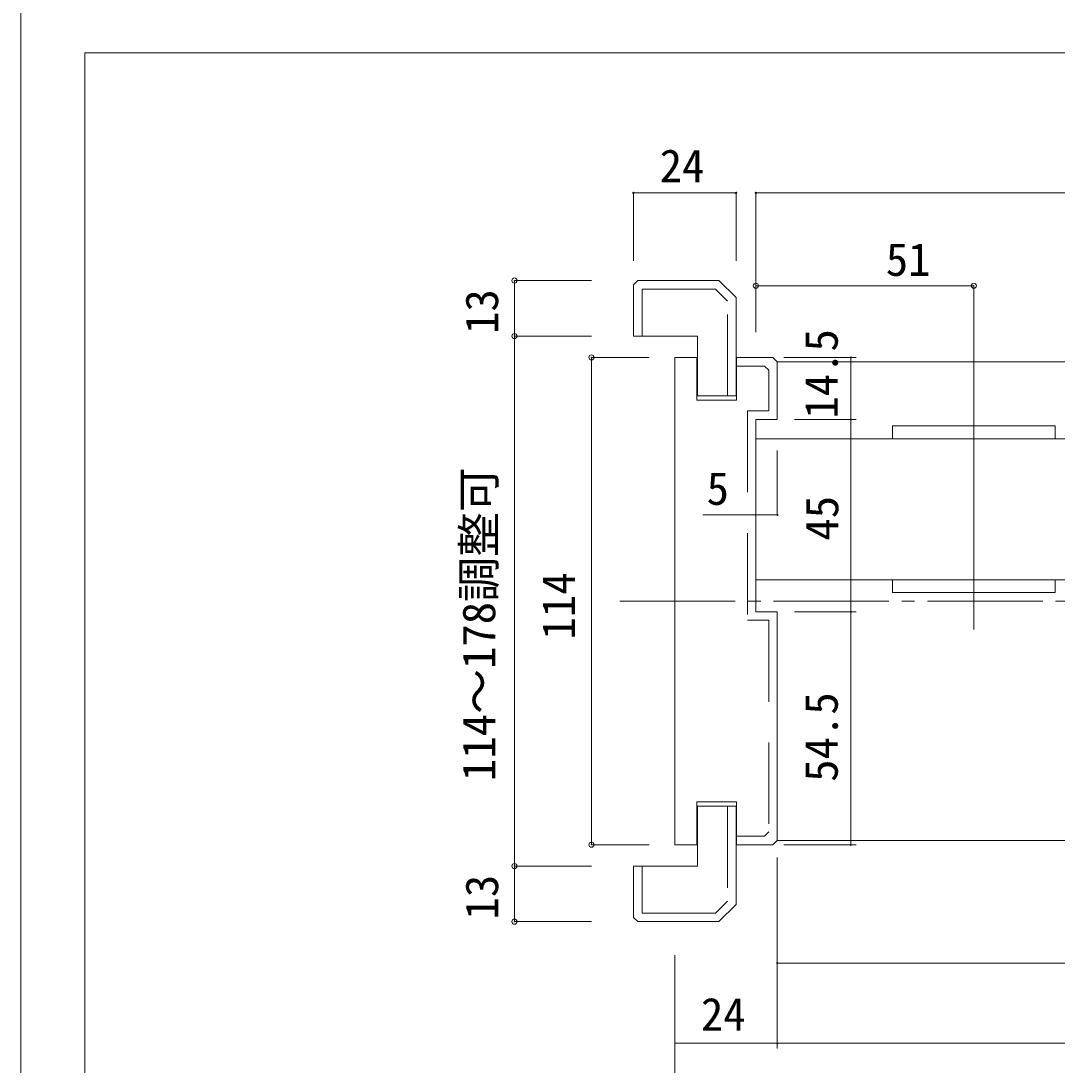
# Model space of a CAD drawing. Units: millimetres on the paper, enlarged 10 times, with parts at other scales. Extents: x -1985 to 2015, y -1370 to 1400.
# Drawn here: x -1985 to -1177, y -892 to -78 of the extents above; entities that cross this region are included whole.
import ezdxf
from ezdxf.enums import TextEntityAlignment as Align

# ---------------------------------------------------------------- set-up
doc = ezdxf.new("R2010")
doc.units = ezdxf.units.MM
doc.header["$LTSCALE"] = 10
doc.header["$PDMODE"] = 32
doc.header["$PDSIZE"] = 4
doc.linetypes.add('CHAIN2', pattern=[12, 9, -1, 1, -1])
doc.linetypes.add('USER2', pattern=[9.525, 6.35, -3.175])
doc.layers.add('1-1_0', color=7, linetype='Continuous', lineweight=20)
doc.layers.add('2-0_18', color=7, linetype='Continuous', lineweight=20)
doc.styles.add('ＭＳ ゴシック', font='')
doc.styles.get('ＭＳ ゴシック').set_extended_font_data('MS Gothic')

msp = doc.modelspace()

# ---------------------------------------------------------------- linework, layer by layer
at = {"layer": '1-1_0'}
for p in [(395, -102.5), (395, -102.5), (-1935, -1002.5)]:
    msp.add_line(p, (-1935, -102.5), dxfattribs=at)
msp.add_lwpolyline([(2015, -1370), (2015, 1400), (-1985, 1400), (-1985, -1370)], dxfattribs=at)
at = {"layer": '2-0_18', "color": 4, "lineweight": 9}
for p, q in [((-1507.65, -211.64), (-1506.6, -211.64)), ((-1506.6, -211.64), (-1507.65, -211.64)), ((-1427.65, -211.64), (-1426.6, -211.64)), ((-1426.6, -211.64), (-1427.65, -211.64)), ((-1427.13, -264.73), (-1427.13, -211.64)), ((-1412.15, -211.63), (-1411.1, -211.63)), ((-1411.1, -211.63), (-1412.15, -211.63)), ((-1411.63, -211.63), (-655.32, -211.63)), ((-1411.63, -318.81), (-1411.63, -211.63)), ((-1599.96, -279.99), (-1539.96, -279.99)), ((-1599.96, -279.99), (-1599.96, -779.99)), ((-1411.63, -284.07), (-1241.63, -284.07)), ((-1411.63, -284.07), (-1411.63, -320.32)), ((-1241.63, -284.07), (-1241.63, -552.13)), ((-1599.96, -323.33), (-1539.96, -323.33)), ((-1539.96, -719.99), (-1539.96, -339.99)), ((-1539.96, -339.99), (-1494.96, -339.99)), ((-1389.96, -339.99), (-1333.39, -339.99)), ((-1337.55, -339.47), (-1337.55, -340.51)), ((-1337.55, -388.33), (-1337.55, -339.99)), ((-1381.63, -388.33), (-1333.39, -388.33)), ((-1381.63, -388.33), (-1333.39, -388.33)), ((-1337.55, -388.85), (-1337.55, -387.81)), ((-1337.55, -387.81), (-1337.55, -388.85)), ((-1337.55, -388.33), (-1337.55, -538.33)), ((-1394.96, -412.66), (-1394.96, -463.33)), ((-1411.63, -462.81), (-1453.01, -462.81)), ((-1411.63, -463.33), (-1411.63, -462.29)), ((-1411.63, -462.81), (-1394.96, -462.81)), ((-1394.96, -463.33), (-1394.96, -462.29)), ((-1381.63, -538.33), (-1333.39, -538.33)), ((-1381.63, -538.33), (-1333.39, -538.33)), ((-1337.55, -538.85), (-1337.55, -537.81)), ((-1337.55, -537.81), (-1337.55, -538.85)), ((-1337.55, -538.33), (-1337.55, -719.99)), ((-1539.96, -719.99), (-1494.96, -719.99)), ((-1389.96, -719.99), (-1333.39, -719.99)), ((-1337.55, -720.51), (-1337.55, -719.47)), ((-1394.96, -729.99), (-1394.96, -878.95)), ((-1599.96, -736.66), (-1539.96, -736.66)), ((-1599.96, -779.99), (-1539.96, -779.99)), ((-1474.96, -806.14), (-1474.96, -878.95)), ((-1395.48, -812.43), (-1394.44, -812.43)), ((-735.32, -812.43), (-1394.96, -812.43)), ((-1474.96, -874.79), (-1394.96, -874.79)), ((-1394.44, -874.79), (-1395.48, -874.79)), ((-1394.96, -874.79), (-141.72, -874.79))]:
    msp.add_line(p, q, dxfattribs=at)
at = {"layer": '2-0_18'}
for p, q in [((-1503.79, -279.99), (-1507.13, -283.33)), ((-1440.46, -279.99), (-1503.79, -279.99)), ((-1440.46, -279.99), (-1427.13, -293.33)), ((-1427.13, -293.33), (-1427.13, -369.99)), ((-1457.13, -323.33), (-1457.13, -369.99)), ((-1474.96, -339.99), (-1474.96, -719.99)), ((-1457.63, -339.99), (-1474.96, -339.99)), ((-1426.63, -339.99), (-1426.63, -373.33)), ((-1398.29, -339.99), (-1426.63, -339.99)), ((-1394.96, -343.33), (-1398.29, -339.99)), ((-1394.96, -343.33), (-1394.96, -388.33)), ((-1394.71, -343.33), (-1075.37, -343.33)), ((-1457.13, -369.99), (-1427.13, -369.99)), ((-1411.63, -388.33), (-1394.96, -388.33)), ((-1411.63, -388.33), (-1411.63, -538.33)), ((-1178.29, -403.33), (-1178.29, -393.33)), ((-1411.63, -403.33), (-1075.63, -403.33)), ((-1411.63, -419.99), (-1411.63, -496.66)), ((-1411.63, -513.33), (-1075.63, -513.33)), ((-1304.96, -523.33), (-1304.96, -513.33)), ((-1178.29, -513.33), (-1178.29, -523.33)), ((-1178.29, -523.33), (-1304.96, -523.33)), ((-1411.63, -538.33), (-1394.96, -538.33)), ((-1394.96, -538.33), (-1394.96, -716.66)), ((-1457.13, -689.99), (-1427.13, -689.99)), ((-1457.13, -736.66), (-1457.13, -689.99)), ((-1427.13, -766.66), (-1427.13, -689.99)), ((-1426.63, -719.99), (-1426.63, -686.66)), ((-1474.96, -719.99), (-1457.63, -719.99)), ((-1398.29, -719.99), (-1426.63, -719.99)), ((-1394.96, -716.66), (-1398.29, -719.99)), ((-1394.96, -716.66), (-1075.63, -716.66)), ((-1394.96, -729.99), (-1394.96, -816.6)), ((-1394.96, -729.99), (-1394.96, -874.79)), ((-1440.46, -779.99), (-1427.13, -766.66)), ((-1503.79, -779.99), (-1507.13, -776.66)), ((-1440.46, -779.99), (-1503.79, -779.99))]:
    msp.add_line(p, q, dxfattribs=at)
at = {"layer": '2-0_18', "linetype": 'USER2'}
msp.add_line((-1404.96, -346.66), (-1401.63, -349.99), dxfattribs=at)
at = {"layer": '2-0_18', "color": 4, "linetype": 'CHAIN2', "lineweight": 9}
msp.add_line((-1517.89, -530), (-1075.63, -530), dxfattribs=at)
at = {"layer": '2-0_18', "color": 4, "lineweight": 9}
for points in [[(-1507.13, -264.73), (-1507.13, -211.64), (-1427.13, -211.64)], [(-1474.96, -806.14), (-1474.96, -956.8), (-61.72, -956.8)]]:
    msp.add_lwpolyline(points, dxfattribs=at)
at = {"layer": '2-0_18'}
for points in [[(-1507.13, -283.33), (-1507.13, -323.33), (-1457.13, -323.33)], [(-1426.63, -373.33), (-1457.63, -373.33), (-1457.63, -339.99)], [(-1178.29, -393.33), (-1304.96, -393.33), (-1304.96, -403.33)], [(-1426.63, -686.66), (-1457.63, -686.66), (-1457.63, -719.99)], [(-1507.13, -776.66), (-1507.13, -736.66), (-1457.13, -736.66)]]:
    msp.add_lwpolyline(points, dxfattribs=at)
at = {"layer": '2-0_18', "linetype": 'USER2'}
for points in [[(-1433.79, -369.99), (-1433.79, -296.09), (-1443.22, -286.66), (-1500.46, -286.66), (-1500.46, -323.33)], [(-1426.63, -346.66), (-1404.96, -346.66), (-1401.63, -349.99), (-1401.63, -381.66), (-1418.29, -381.66), (-1418.29, -544.99), (-1401.63, -544.99), (-1401.63, -709.99), (-1404.96, -713.33), (-1426.63, -713.33)], [(-1433.79, -689.99), (-1433.79, -763.9), (-1443.22, -773.33), (-1500.46, -773.33), (-1500.46, -736.66)]]:
    msp.add_lwpolyline(points, dxfattribs=at)
at = {"layer": '2-0_18', "color": 4, "lineweight": 9}
for centre, start, end in [((-1507.13, -211.64), 0, 180), ((-1507.13, -211.64), 180, 0), ((-1427.13, -211.64), 0, 180), ((-1427.13, -211.64), 180, 0), ((-1411.63, -211.63), 0, 180), ((-1411.63, -211.63), 180, 0), ((-1337.55, -339.99), 270, 90), ((-1337.55, -388.33), 90, 270), ((-1337.55, -388.33), 270, 90), ((-1411.63, -462.81), 90, 270), ((-1394.96, -462.81), 270, 90), ((-1337.55, -538.33), 90, 270), ((-1337.55, -538.33), 270, 90), ((-1337.55, -719.99), 90, 270), ((-1394.96, -812.43), 0, 180), ((-1394.96, -874.79), 180, 0)]:
    msp.add_arc(centre, 0.521, start, end, dxfattribs=at)
at = {"layer": '2-0_18', "color": 4}
for p in [(-1599.96, -279.99), (-1411.63, -284.07), (-1241.63, -284.07), (-1599.96, -323.33), (-1539.96, -339.99), (-1539.96, -719.99), (-1599.96, -736.66), (-1599.96, -779.99)]:
    msp.add_point(p, dxfattribs=at)

# ---------------------------------------------------------------- texts
at = {"layer": '2-0_18', "style": 'ＭＳ ゴシック'}
for s, p in [('24', (-1486.68, -211.01)), ('51', (-1310.27, -284.07)), ('5', (-1450.07, -462.65)), ('24', (-1454.51, -872.7))]:
    msp.add_text(s, height=25.66, dxfattribs=at).set_placement(p, align=Align.BOTTOM_LEFT)
for s, p in [('13', (-1604.96, -321.66)), ('14.5', (-1340.06, -387.71)), ('114～178調整可', (-1607.26, -670.36)), ('45', (-1339.64, -482.88)), ('114', (-1544.96, -559.99)), ('54.5', (-1340.06, -670.94)), ('13', (-1604.96, -778.33))]:
    msp.add_text(s, height=25.66, rotation=90, dxfattribs=at).set_placement(p, align=Align.BOTTOM_LEFT)

doc.saveas('drawing.dxf')
